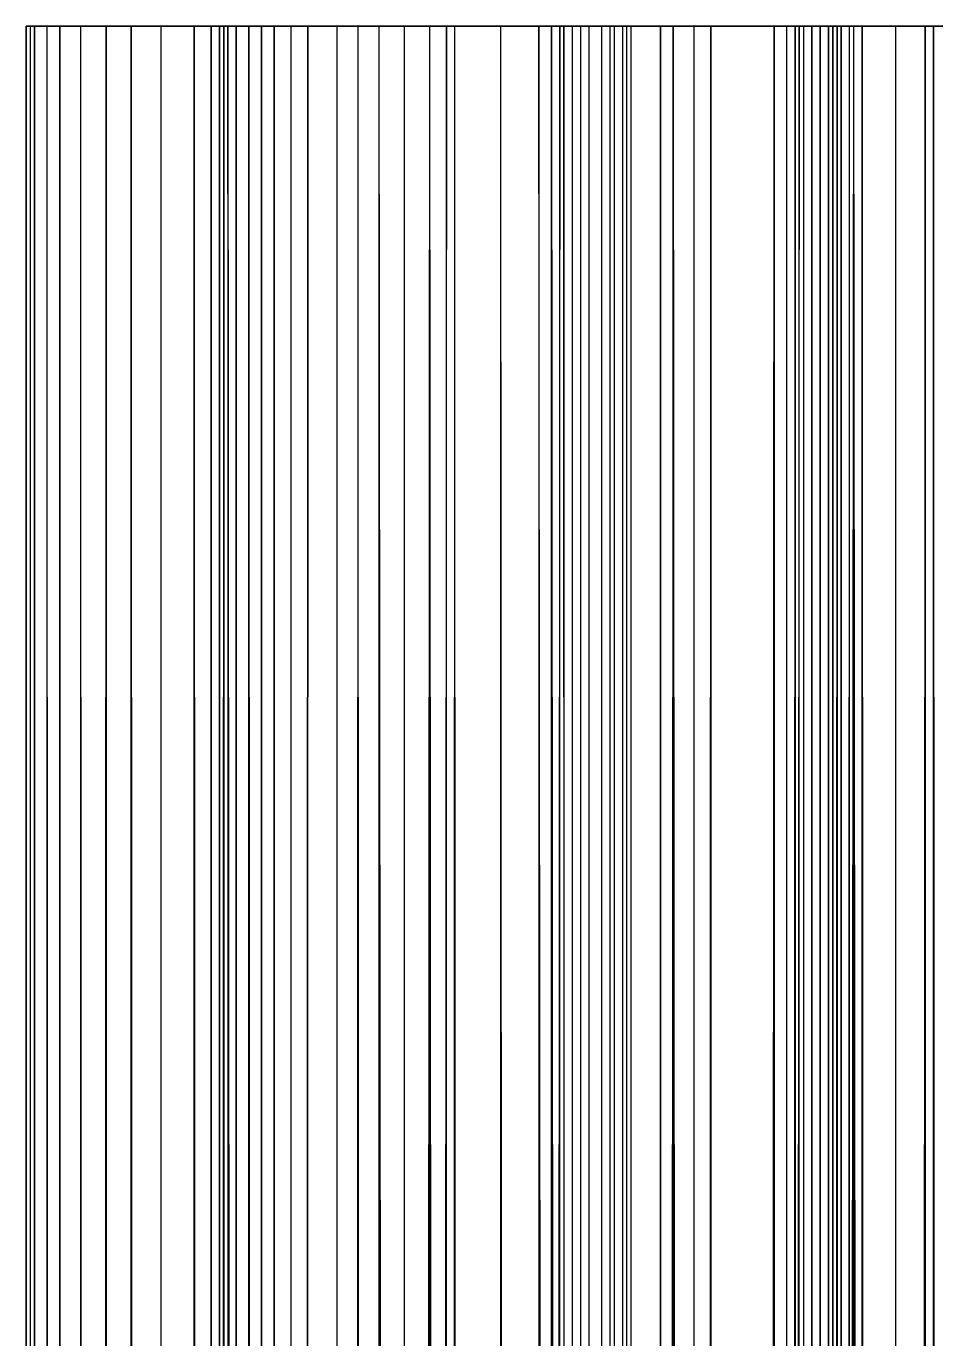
# Model space of a CAD drawing. Extents: x -6415 to 10, y 0 to 16767.
# Drawn here: x -6415.315 to -6415.0985, y 16766.3175 to 16766.63 of the extents above; entities that cross this region are included whole.
import ezdxf

# ---------------------------------------------------------------- set-up
doc = ezdxf.new("R2010")
doc.units = 0
doc.header["$MEASUREMENT"] = 0
doc.layers.add('LAYER6', color=19, linetype='Continuous')

msp = doc.modelspace()

# ---------------------------------------------------------------- linework, layer by layer
at = {"layer": 'LAYER6'}
for p, q in [((-6415.269, 16766.63, 0.08454), (-6415.315, 16766.63, 0.09214)), ((-6415.315, 16766.63, 0.09214), (-6415.314, 16766.63, 0.08412)), ((-6415.271, 16766.63, 0.08832), (-6415.315, 16766.63, 0.09214)), ((-6415.271, 16766.63, 0.09222), (-6415.315, 16766.63, 0.09214)), ((-6415.271, 16766.63, 0.09617), (-6415.315, 16766.63, 0.09214)), ((-6415.271, 16766.63, 0.09617), (-6415.315, 16766.63, 0.9103)), ((-6415.315, 16766.63, 0.9103), (-6415.315, 16766.63, 0.09214)), ((-6415.271, 16766.63, 0.90627), (-6415.315, 16766.63, 0.9103)), ((-6415.271, 16766.63, 0.91023), (-6415.315, 16766.63, 0.9103)), ((-6415.271, 16766.63, 0.91412), (-6415.315, 16766.63, 0.9103)), ((-6415.314, 16766.63, 0.91833), (-6415.315, 16766.63, 0.9103)), ((-6415.315, 16726.63, 0.09214), (-6415.314, 16766.63, 0.08412)), ((-6415.315, 16766.63, 0.09214), (-6415.315, 16726.63, 0.09214)), ((-6415.315, 16726.63, 0.9103), (-6415.315, 16766.63, 0.09214)), ((-6415.315, 16766.63, 0.9103), (-6415.315, 16726.63, 0.9103)), ((-6415.314, 16726.63, 0.91833), (-6415.315, 16766.63, 0.9103)), ((-6415.265, 16766.63, 0.07757), (-6415.314, 16766.63, 0.08412)), ((-6415.314, 16766.63, 0.08412), (-6415.313, 16766.63, 0.07621)), ((-6415.268, 16766.63, 0.08094), (-6415.314, 16766.63, 0.08412)), ((-6415.269, 16766.63, 0.08454), (-6415.314, 16766.63, 0.08412)), ((-6415.271, 16766.63, 0.91412), (-6415.314, 16766.63, 0.91833)), ((-6415.269, 16766.63, 0.9179), (-6415.314, 16766.63, 0.91833)), ((-6415.268, 16766.63, 0.9215), (-6415.314, 16766.63, 0.91833)), ((-6415.313, 16766.63, 0.92623), (-6415.314, 16766.63, 0.91833)), ((-6415.314, 16726.63, 0.08412), (-6415.314, 16766.63, 0.08412)), ((-6415.314, 16726.63, 0.08412), (-6415.313, 16766.63, 0.07621)), ((-6415.313, 16726.63, 0.92623), (-6415.314, 16766.63, 0.91833)), ((-6415.314, 16726.63, 0.91833), (-6415.314, 16766.63, 0.91833)), ((-6415.256, 16766.63, 0.06933), (-6415.313, 16766.63, 0.07621)), ((-6415.313, 16766.63, 0.07621), (-6415.31, 16766.63, 0.06854)), ((-6415.259, 16766.63, 0.07172), (-6415.313, 16766.63, 0.07621)), ((-6415.262, 16766.63, 0.07448), (-6415.313, 16766.63, 0.07621)), ((-6415.265, 16766.63, 0.07757), (-6415.313, 16766.63, 0.07621)), ((-6415.268, 16766.63, 0.9215), (-6415.313, 16766.63, 0.92623)), ((-6415.265, 16766.63, 0.92487), (-6415.313, 16766.63, 0.92623)), ((-6415.262, 16766.63, 0.92796), (-6415.313, 16766.63, 0.92623)), ((-6415.307, 16766.63, 0.94122), (-6415.313, 16766.63, 0.92623)), ((-6415.313, 16726.63, 0.07621), (-6415.31, 16766.63, 0.06854)), ((-6415.313, 16766.63, 0.07621), (-6415.313, 16726.63, 0.07621)), ((-6415.313, 16766.63, 0.92623), (-6415.313, 16726.63, 0.92623)), ((-6415.31, 16726.63, 0.93391), (-6415.313, 16766.63, 0.92623)), ((-6415.313, 16766.63, 0.92623), (-6415.31, 16766.63, 0.93391)), ((-6415.248, 16766.63, 0.06579), (-6415.31, 16766.63, 0.06854)), ((-6415.31, 16766.63, 0.06854), (-6415.307, 16766.63, 0.06122)), ((-6415.252, 16766.63, 0.06734), (-6415.31, 16766.63, 0.06854)), ((-6415.256, 16766.63, 0.06933), (-6415.31, 16766.63, 0.06854)), ((-6415.31, 16726.63, 0.06854), (-6415.31, 16766.63, 0.06854)), ((-6415.31, 16726.63, 0.06854), (-6415.307, 16766.63, 0.06122)), ((-6415.307, 16726.63, 0.94122), (-6415.31, 16766.63, 0.93391)), ((-6415.31, 16766.63, 0.93391), (-6415.307, 16766.63, 0.94122)), ((-6415.31, 16726.63, 0.93391), (-6415.31, 16766.63, 0.93391)), ((-6415.219, 16766.63, 0.05743), (-6415.307, 16766.63, 0.06122)), ((-6415.307, 16766.63, 0.06122), (-6415.302, 16766.63, 0.05436)), ((-6415.248, 16766.63, 0.06579), (-6415.307, 16766.63, 0.06122)), ((-6415.262, 16766.63, 0.92796), (-6415.307, 16766.63, 0.94122)), ((-6415.259, 16766.63, 0.93072), (-6415.307, 16766.63, 0.94122)), ((-6415.256, 16766.63, 0.93311), (-6415.307, 16766.63, 0.94122)), ((-6415.252, 16766.63, 0.9351), (-6415.307, 16766.63, 0.94122)), ((-6415.248, 16766.63, 0.93665), (-6415.307, 16766.63, 0.94122)), ((-6415.236, 16766.63, 0.9402), (-6415.307, 16766.63, 0.94122)), ((-6415.225, 16766.63, 0.9435), (-6415.307, 16766.63, 0.94122)), ((-6415.302, 16766.63, 0.94808), (-6415.307, 16766.63, 0.94122)), ((-6415.307, 16726.63, 0.06122), (-6415.302, 16766.63, 0.05436)), ((-6415.307, 16766.63, 0.06122), (-6415.307, 16726.63, 0.06122)), ((-6415.307, 16766.63, 0.94122), (-6415.307, 16726.63, 0.94122)), ((-6415.302, 16726.63, 0.94808), (-6415.307, 16766.63, 0.94122)), ((-6415.19, 16766.63, 0.05065), (-6415.302, 16766.63, 0.05436)), ((-6415.302, 16766.63, 0.05436), (-6415.296, 16766.63, 0.04807)), ((-6415.219, 16766.63, 0.05743), (-6415.302, 16766.63, 0.05436)), ((-6415.225, 16766.63, 0.9435), (-6415.302, 16766.63, 0.94808)), ((-6415.213, 16766.63, 0.94655), (-6415.302, 16766.63, 0.94808)), ((-6415.202, 16766.63, 0.94935), (-6415.302, 16766.63, 0.94808)), ((-6415.296, 16766.63, 0.95438), (-6415.302, 16766.63, 0.94808)), ((-6415.302, 16726.63, 0.05436), (-6415.302, 16766.63, 0.05436)), ((-6415.302, 16726.63, 0.05436), (-6415.296, 16766.63, 0.04807)), ((-6415.296, 16726.63, 0.95438), (-6415.302, 16766.63, 0.94808)), ((-6415.302, 16726.63, 0.94808), (-6415.302, 16766.63, 0.94808)), ((-6415.128, 16766.63, 0.95701), (-6415.296, 16766.63, 0.95438)), ((-6415.296, 16766.63, 0.95438), (-6415.187, 16766.63, 0.95223)), ((-6415.29, 16766.63, 0.96001), (-6415.296, 16766.63, 0.95438)), ((-6415.101, 16766.63, 0.04006), (-6415.296, 16766.63, 0.04807)), ((-6415.296, 16766.63, 0.04807), (-6415.283, 16766.63, 0.03753)), ((-6415.131, 16766.63, 0.04195), (-6415.296, 16766.63, 0.04807)), ((-6415.161, 16766.63, 0.04548), (-6415.296, 16766.63, 0.04807)), ((-6415.19, 16766.63, 0.05065), (-6415.296, 16766.63, 0.04807)), ((-6415.202, 16766.63, 0.94935), (-6415.296, 16766.63, 0.95438)), ((-6415.19, 16766.63, 0.95189), (-6415.296, 16766.63, 0.95438)), ((-6415.296, 16726.63, 0.04807), (-6415.29, 16766.63, 0.04243)), ((-6415.29, 16766.63, 0.04243), (-6415.296, 16766.63, 0.04807)), ((-6415.296, 16766.63, 0.04807), (-6415.296, 16726.63, 0.04807)), ((-6415.296, 16766.63, 0.95438), (-6415.296, 16726.63, 0.95438)), ((-6415.29, 16766.63, 0.96001), (-6415.296, 16726.63, 0.95438)), ((-6415.128, 16766.63, 0.95701), (-6415.29, 16766.63, 0.96001)), ((-6415.128, 16766.63, 0.96632), (-6415.29, 16766.63, 0.96001)), ((-6415.275, 16766.63, 0.96899), (-6415.29, 16766.63, 0.96001)), ((-6415.29, 16726.63, 0.04243), (-6415.29, 16766.63, 0.04243)), ((-6415.283, 16726.63, 0.03753), (-6415.29, 16766.63, 0.04243)), ((-6415.283, 16766.63, 0.03753), (-6415.29, 16766.63, 0.04243)), ((-6415.29, 16766.63, 0.96001), (-6415.283, 16726.63, 0.96491)), ((-6415.29, 16726.63, 0.96001), (-6415.29, 16766.63, 0.96001)), ((-6415.29, 16766.63, 0.96001), (-6415.283, 16766.63, 0.96491)), ((-6415.101, 16766.63, 0.04006), (-6415.283, 16766.63, 0.03753)), ((-6415.283, 16766.63, 0.03753), (-6415.275, 16766.63, 0.03345)), ((-6415.283, 16726.63, 0.03753), (-6415.275, 16766.63, 0.03345)), ((-6415.283, 16766.63, 0.03753), (-6415.283, 16726.63, 0.03753)), ((-6415.283, 16766.63, 0.96491), (-6415.283, 16726.63, 0.96491)), ((-6415.283, 16766.63, 0.96491), (-6415.275, 16726.63, 0.96899)), ((-6415.283, 16766.63, 0.96491), (-6415.275, 16766.63, 0.96899)), ((-6415.128, 16766.63, 0.96632), (-6415.275, 16766.63, 0.96899)), ((-6415.126, 16766.63, 0.97544), (-6415.275, 16766.63, 0.96899)), ((-6415.267, 16766.63, 0.9722), (-6415.275, 16766.63, 0.96899)), ((-6415.101, 16766.63, 0.04006), (-6415.275, 16766.63, 0.03345)), ((-6415.275, 16766.63, 0.03345), (-6415.267, 16766.63, 0.03024)), ((-6415.275, 16726.63, 0.03345), (-6415.275, 16766.63, 0.03345)), ((-6415.267, 16726.63, 0.03024), (-6415.275, 16766.63, 0.03345)), ((-6415.275, 16766.63, 0.96899), (-6415.267, 16726.63, 0.9722)), ((-6415.275, 16726.63, 0.96899), (-6415.275, 16766.63, 0.96899)), ((-6415.269, 16766.63, 0.08454), (-6415.271, 16766.63, 0.08832)), ((-6415.271, 16766.63, 0.08832), (-6415.271, 16766.63, 0.09222)), ((-6415.271, 16766.63, 0.09222), (-6415.271, 16766.63, 0.09617)), ((-6415.271, 16766.63, 0.09617), (-6415.271, 16766.63, 0.90627)), ((-6415.271, 16766.63, 0.90627), (-6415.271, 16766.63, 0.91023)), ((-6415.271, 16766.63, 0.91023), (-6415.271, 16766.63, 0.91412)), ((-6415.271, 16766.63, 0.91412), (-6415.269, 16766.63, 0.9179)), ((-6415.271, 16726.63, 0.09222), (-6415.271, 16766.63, 0.09617)), ((-6415.271, 16766.63, 0.09222), (-6415.271, 16726.63, 0.09222)), ((-6415.271, 16726.63, 0.09617), (-6415.271, 16766.63, 0.09617)), ((-6415.271, 16726.63, 0.08832), (-6415.271, 16766.63, 0.09222)), ((-6415.271, 16766.63, 0.08832), (-6415.271, 16726.63, 0.08832)), ((-6415.269, 16726.63, 0.08454), (-6415.271, 16766.63, 0.08832)), ((-6415.271, 16726.63, 0.09617), (-6415.271, 16766.63, 0.90627)), ((-6415.271, 16726.63, 0.90627), (-6415.271, 16766.63, 0.90627)), ((-6415.271, 16726.63, 0.91412), (-6415.269, 16766.63, 0.9179)), ((-6415.271, 16766.63, 0.91412), (-6415.271, 16726.63, 0.91412)), ((-6415.271, 16726.63, 0.91023), (-6415.271, 16766.63, 0.91412)), ((-6415.271, 16766.63, 0.91023), (-6415.271, 16726.63, 0.91023)), ((-6415.271, 16726.63, 0.90627), (-6415.271, 16766.63, 0.91023)), ((-6415.268, 16766.63, 0.08094), (-6415.269, 16766.63, 0.08454)), ((-6415.269, 16766.63, 0.9179), (-6415.268, 16766.63, 0.9215)), ((-6415.269, 16766.63, 0.08454), (-6415.269, 16726.63, 0.08454)), ((-6415.268, 16726.63, 0.08094), (-6415.269, 16766.63, 0.08454)), ((-6415.269, 16726.63, 0.9179), (-6415.268, 16766.63, 0.9215)), ((-6415.269, 16766.63, 0.9179), (-6415.269, 16726.63, 0.9179)), ((-6415.265, 16766.63, 0.07757), (-6415.268, 16766.63, 0.08094)), ((-6415.268, 16766.63, 0.9215), (-6415.265, 16766.63, 0.92487)), ((-6415.268, 16766.63, 0.08094), (-6415.268, 16726.63, 0.08094)), ((-6415.265, 16726.63, 0.07757), (-6415.268, 16766.63, 0.08094)), ((-6415.268, 16726.63, 0.9215), (-6415.265, 16766.63, 0.92487)), ((-6415.268, 16766.63, 0.9215), (-6415.268, 16726.63, 0.9215)), ((-6415.126, 16766.63, 0.97544), (-6415.267, 16766.63, 0.9722)), ((-6415.241, 16766.63, 0.98016), (-6415.267, 16766.63, 0.9722)), ((-6415.101, 16766.63, 0.04006), (-6415.267, 16766.63, 0.03024)), ((-6415.267, 16766.63, 0.03024), (-6415.231, 16766.63, 0.01946)), ((-6415.231, 16726.63, 0.01946), (-6415.267, 16766.63, 0.03024)), ((-6415.267, 16766.63, 0.03024), (-6415.267, 16726.63, 0.03024)), ((-6415.267, 16766.63, 0.9722), (-6415.267, 16726.63, 0.9722)), ((-6415.267, 16766.63, 0.9722), (-6415.241, 16726.63, 0.98016)), ((-6415.262, 16766.63, 0.07448), (-6415.265, 16766.63, 0.07757)), ((-6415.265, 16766.63, 0.92487), (-6415.262, 16766.63, 0.92796)), ((-6415.265, 16766.63, 0.07757), (-6415.265, 16726.63, 0.07757)), ((-6415.262, 16726.63, 0.07448), (-6415.265, 16766.63, 0.07757)), ((-6415.265, 16726.63, 0.92487), (-6415.262, 16766.63, 0.92796)), ((-6415.265, 16766.63, 0.92487), (-6415.265, 16726.63, 0.92487)), ((-6415.259, 16766.63, 0.07172), (-6415.262, 16766.63, 0.07448)), ((-6415.262, 16766.63, 0.92796), (-6415.259, 16766.63, 0.93072)), ((-6415.262, 16766.63, 0.07448), (-6415.262, 16726.63, 0.07448)), ((-6415.262, 16766.63, 0.07448), (-6415.259, 16726.63, 0.07172)), ((-6415.262, 16726.63, 0.92796), (-6415.259, 16766.63, 0.93072)), ((-6415.262, 16766.63, 0.92796), (-6415.262, 16726.63, 0.92796)), ((-6415.256, 16766.63, 0.06933), (-6415.259, 16766.63, 0.07172)), ((-6415.259, 16766.63, 0.93072), (-6415.256, 16766.63, 0.93311)), ((-6415.259, 16766.63, 0.07172), (-6415.259, 16726.63, 0.07172)), ((-6415.259, 16766.63, 0.07172), (-6415.256, 16726.63, 0.06933)), ((-6415.256, 16726.63, 0.93311), (-6415.259, 16766.63, 0.93072)), ((-6415.259, 16766.63, 0.93072), (-6415.259, 16726.63, 0.93072)), ((-6415.252, 16766.63, 0.06734), (-6415.256, 16766.63, 0.06933)), ((-6415.256, 16766.63, 0.93311), (-6415.252, 16766.63, 0.9351)), ((-6415.256, 16766.63, 0.06933), (-6415.256, 16726.63, 0.06933)), ((-6415.256, 16766.63, 0.06933), (-6415.252, 16726.63, 0.06734)), ((-6415.252, 16726.63, 0.9351), (-6415.256, 16766.63, 0.93311)), ((-6415.256, 16766.63, 0.93311), (-6415.256, 16726.63, 0.93311)), ((-6415.248, 16766.63, 0.06579), (-6415.252, 16766.63, 0.06734)), ((-6415.252, 16766.63, 0.9351), (-6415.248, 16766.63, 0.93665)), ((-6415.252, 16766.63, 0.06734), (-6415.252, 16726.63, 0.06734)), ((-6415.248, 16766.63, 0.06579), (-6415.252, 16726.63, 0.06734)), ((-6415.252, 16726.63, 0.9351), (-6415.248, 16766.63, 0.93665)), ((-6415.252, 16766.63, 0.9351), (-6415.252, 16726.63, 0.9351)), ((-6415.219, 16766.63, 0.05743), (-6415.248, 16766.63, 0.06579)), ((-6415.248, 16766.63, 0.93665), (-6415.236, 16766.63, 0.9402)), ((-6415.219, 16766.63, 0.05743), (-6415.248, 16726.63, 0.06579)), ((-6415.248, 16726.63, 0.06579), (-6415.248, 16766.63, 0.06579)), ((-6415.248, 16726.63, 0.93665), (-6415.248, 16766.63, 0.93665)), ((-6415.248, 16726.63, 0.93665), (-6415.236, 16766.63, 0.9402)), ((-6415.126, 16766.63, 0.97544), (-6415.241, 16766.63, 0.98016)), ((-6415.122, 16766.63, 0.98398), (-6415.241, 16766.63, 0.98016)), ((-6415.215, 16766.63, 0.98693), (-6415.241, 16766.63, 0.98016)), ((-6415.215, 16766.63, 0.98693), (-6415.241, 16726.63, 0.98016)), ((-6415.241, 16726.63, 0.98016), (-6415.241, 16766.63, 0.98016)), ((-6415.236, 16766.63, 0.9402), (-6415.225, 16766.63, 0.9435)), ((-6415.236, 16726.63, 0.9402), (-6415.236, 16766.63, 0.9402)), ((-6415.225, 16726.63, 0.9435), (-6415.236, 16766.63, 0.9402)), ((-6415.101, 16766.63, 0.04006), (-6415.231, 16766.63, 0.01946)), ((-6415.231, 16766.63, 0.01946), (-6415.193, 16766.63, 0.011)), ((-6415.231, 16726.63, 0.01946), (-6415.231, 16766.63, 0.01946)), ((-6415.193, 16726.63, 0.011), (-6415.231, 16766.63, 0.01946)), ((-6415.225, 16766.63, 0.9435), (-6415.213, 16766.63, 0.94655)), ((-6415.225, 16726.63, 0.9435), (-6415.225, 16766.63, 0.9435)), ((-6415.225, 16726.63, 0.9435), (-6415.213, 16766.63, 0.94655)), ((-6415.19, 16766.63, 0.05065), (-6415.219, 16766.63, 0.05743)), ((-6415.219, 16766.63, 0.05743), (-6415.219, 16726.63, 0.05743)), ((-6415.219, 16766.63, 0.05743), (-6415.19, 16726.63, 0.05065)), ((-6415.122, 16766.63, 0.98398), (-6415.215, 16766.63, 0.98693)), ((-6415.123, 16766.63, 0.99513), (-6415.215, 16766.63, 0.98693)), ((-6415.188, 16766.63, 0.99249), (-6415.215, 16766.63, 0.98693)), ((-6415.188, 16766.63, 0.99249), (-6415.215, 16726.63, 0.98693)), ((-6415.215, 16726.63, 0.98693), (-6415.215, 16766.63, 0.98693)), ((-6415.213, 16766.63, 0.94655), (-6415.202, 16766.63, 0.94935)), ((-6415.213, 16726.63, 0.94655), (-6415.213, 16766.63, 0.94655)), ((-6415.202, 16726.63, 0.94935), (-6415.213, 16766.63, 0.94655)), ((-6415.202, 16766.63, 0.94935), (-6415.19, 16766.63, 0.95189)), ((-6415.202, 16726.63, 0.94935), (-6415.202, 16766.63, 0.94935)), ((-6415.19, 16726.63, 0.95189), (-6415.202, 16766.63, 0.94935)), ((-6415.101, 16766.63, 0.04006), (-6415.193, 16766.63, 0.011)), ((-6415.193, 16766.63, 0.011), (-6415.156, 16766.63, 0.00493)), ((-6415.156, 16726.63, 0.00493), (-6415.193, 16766.63, 0.011)), ((-6415.193, 16766.63, 0.011), (-6415.193, 16726.63, 0.011)), ((-6415.161, 16766.63, 0.04548), (-6415.19, 16766.63, 0.05065)), ((-6415.19, 16766.63, 0.95189), (-6415.187, 16766.63, 0.95223)), ((-6415.19, 16766.63, 0.05065), (-6415.161, 16726.63, 0.04548)), ((-6415.19, 16726.63, 0.05065), (-6415.19, 16766.63, 0.05065)), ((-6415.19, 16726.63, 0.95189), (-6415.19, 16766.63, 0.95189)), ((-6415.187, 16766.63, 0.95223), (-6415.19, 16726.63, 0.95189)), ((-6415.123, 16766.63, 0.99513), (-6415.188, 16766.63, 0.99249)), ((-6415.161, 16766.63, 0.99684), (-6415.188, 16766.63, 0.99249)), ((-6415.161, 16766.63, 0.99684), (-6415.188, 16726.63, 0.99249)), ((-6415.188, 16726.63, 0.99249), (-6415.188, 16766.63, 0.99249)), ((-6415.128, 16766.63, 0.95701), (-6415.187, 16766.63, 0.95223)), ((-6415.187, 16766.63, 0.95223), (-6415.185, 16766.63, 0.95219)), ((-6415.185, 16726.63, 0.95219), (-6415.187, 16766.63, 0.95223)), ((-6415.187, 16766.63, 0.95223), (-6415.187, 16726.63, 0.95223)), ((-6415.128, 16766.63, 0.95701), (-6415.185, 16766.63, 0.95219)), ((-6415.185, 16766.63, 0.95219), (-6415.183, 16766.63, 0.95186)), ((-6415.185, 16726.63, 0.95219), (-6415.185, 16766.63, 0.95219)), ((-6415.183, 16726.63, 0.95186), (-6415.185, 16766.63, 0.95219)), ((-6415.128, 16766.63, 0.95701), (-6415.183, 16766.63, 0.95186)), ((-6415.183, 16766.63, 0.95186), (-6415.181, 16766.63, 0.95121)), ((-6415.183, 16726.63, 0.95186), (-6415.183, 16766.63, 0.95186)), ((-6415.183, 16726.63, 0.95186), (-6415.181, 16766.63, 0.95121)), ((-6415.128, 16766.63, 0.95701), (-6415.181, 16766.63, 0.95121)), ((-6415.181, 16766.63, 0.95121), (-6415.178, 16766.63, 0.95027)), ((-6415.181, 16726.63, 0.95121), (-6415.181, 16766.63, 0.95121)), ((-6415.178, 16726.63, 0.95027), (-6415.181, 16766.63, 0.95121)), ((-6415.128, 16766.63, 0.95701), (-6415.178, 16766.63, 0.95027)), ((-6415.178, 16766.63, 0.95027), (-6415.176, 16766.63, 0.94905)), ((-6415.178, 16726.63, 0.95027), (-6415.178, 16766.63, 0.95027)), ((-6415.176, 16726.63, 0.94905), (-6415.178, 16766.63, 0.95027)), ((-6415.126, 16766.63, 0.94791), (-6415.176, 16766.63, 0.94905)), ((-6415.176, 16766.63, 0.94905), (-6415.175, 16766.63, 0.94758)), ((-6415.128, 16766.63, 0.95701), (-6415.176, 16766.63, 0.94905)), ((-6415.176, 16726.63, 0.94905), (-6415.176, 16766.63, 0.94905)), ((-6415.176, 16726.63, 0.94905), (-6415.175, 16766.63, 0.94758)), ((-6415.126, 16766.63, 0.94791), (-6415.175, 16766.63, 0.94758)), ((-6415.175, 16766.63, 0.94758), (-6415.173, 16766.63, 0.94589)), ((-6415.175, 16726.63, 0.94758), (-6415.175, 16766.63, 0.94758)), ((-6415.175, 16726.63, 0.94758), (-6415.173, 16766.63, 0.94589)), ((-6415.126, 16766.63, 0.94791), (-6415.173, 16766.63, 0.94589)), ((-6415.173, 16766.63, 0.94589), (-6415.172, 16766.63, 0.94402)), ((-6415.173, 16726.63, 0.94589), (-6415.173, 16766.63, 0.94589)), ((-6415.173, 16726.63, 0.94589), (-6415.172, 16766.63, 0.94402)), ((-6415.126, 16766.63, 0.94791), (-6415.172, 16766.63, 0.94402)), ((-6415.172, 16766.63, 0.94402), (-6415.171, 16766.63, 0.94202)), ((-6415.172, 16726.63, 0.94402), (-6415.172, 16766.63, 0.94402)), ((-6415.172, 16726.63, 0.94402), (-6415.171, 16766.63, 0.94202)), ((-6415.108, 16766.63, 0.92571), (-6415.171, 16766.63, 0.94202)), ((-6415.171, 16766.63, 0.94202), (-6415.164, 16766.63, 0.92373)), ((-6415.116, 16766.63, 0.93192), (-6415.171, 16766.63, 0.94202)), ((-6415.122, 16766.63, 0.93943), (-6415.171, 16766.63, 0.94202)), ((-6415.126, 16766.63, 0.94791), (-6415.171, 16766.63, 0.94202)), ((-6415.171, 16726.63, 0.94202), (-6415.171, 16766.63, 0.94202)), ((-6415.171, 16726.63, 0.94202), (-6415.164, 16766.63, 0.92373)), ((-6415.079, 16766.63, 0.91725), (-6415.164, 16766.63, 0.92373)), ((-6415.164, 16766.63, 0.92373), (-6415.152, 16766.63, 0.9074)), ((-6415.089, 16766.63, 0.91821), (-6415.164, 16766.63, 0.92373)), ((-6415.099, 16766.63, 0.92108), (-6415.164, 16766.63, 0.92373)), ((-6415.108, 16766.63, 0.92571), (-6415.164, 16766.63, 0.92373)), ((-6415.164, 16726.63, 0.92373), (-6415.152, 16766.63, 0.9074)), ((-6415.164, 16766.63, 0.92373), (-6415.164, 16726.63, 0.92373)), ((-6415.123, 16766.63, 0.99513), (-6415.161, 16766.63, 0.99684)), ((-6415.124, 16766.63, 0.99694), (-6415.161, 16766.63, 0.99684)), ((-6415.134, 16766.63, 0.99995), (-6415.161, 16766.63, 0.99684)), ((-6415.131, 16766.63, 0.04195), (-6415.161, 16766.63, 0.04548)), ((-6415.161, 16766.63, 0.99684), (-6415.134, 16726.63, 0.99995)), ((-6415.161, 16726.63, 0.99684), (-6415.161, 16766.63, 0.99684)), ((-6415.161, 16766.63, 0.04548), (-6415.161, 16726.63, 0.04548)), ((-6415.131, 16766.63, 0.04195), (-6415.161, 16726.63, 0.04548)), ((-6415.101, 16766.63, 0.04006), (-6415.156, 16766.63, 0.00493)), ((-6415.156, 16766.63, 0.00493), (-6415.118, 16766.63, 0.00125)), ((-6415.156, 16726.63, 0.00493), (-6415.156, 16766.63, 0.00493)), ((-6415.156, 16726.63, 0.00493), (-6415.118, 16766.63, 0.00125)), ((-6415.036, 16766.63, 0.89421), (-6415.152, 16766.63, 0.9074)), ((-6415.152, 16766.63, 0.9074), (-6415.137, 16766.63, 0.89387)), ((-6415.034, 16766.63, 0.89661), (-6415.152, 16766.63, 0.9074)), ((-6415.032, 16766.63, 0.89875), (-6415.152, 16766.63, 0.9074)), ((-6415.029, 16766.63, 0.90057), (-6415.152, 16766.63, 0.9074)), ((-6415.027, 16766.63, 0.90204), (-6415.152, 16766.63, 0.9074)), ((-6415.024, 16766.63, 0.90311), (-6415.152, 16766.63, 0.9074)), ((-6415.021, 16766.63, 0.90377), (-6415.152, 16766.63, 0.9074)), ((-6415.018, 16766.63, 0.90399), (-6415.152, 16766.63, 0.9074)), ((-6414.955, 16766.63, 0.90444), (-6415.152, 16766.63, 0.9074)), ((-6414.954, 16766.63, 0.90864), (-6415.152, 16766.63, 0.9074)), ((-6415.079, 16766.63, 0.91725), (-6415.152, 16766.63, 0.9074)), ((-6415.152, 16726.63, 0.9074), (-6415.137, 16766.63, 0.89387)), ((-6415.152, 16766.63, 0.9074), (-6415.152, 16726.63, 0.9074)), ((-6415.038, 16766.63, 0.88609), (-6415.137, 16766.63, 0.89387)), ((-6415.137, 16766.63, 0.89387), (-6415.119, 16766.63, 0.88384)), ((-6415.038, 16766.63, 0.88889), (-6415.137, 16766.63, 0.89387)), ((-6415.037, 16766.63, 0.89162), (-6415.137, 16766.63, 0.89387)), ((-6415.036, 16766.63, 0.89421), (-6415.137, 16766.63, 0.89387)), ((-6415.137, 16726.63, 0.89387), (-6415.119, 16766.63, 0.88384)), ((-6415.137, 16766.63, 0.89387), (-6415.137, 16726.63, 0.89387)), ((-6415.124, 16766.63, 0.99694), (-6415.134, 16766.63, 0.99995)), ((-6415.126, 16766.63, 0.99839), (-6415.134, 16766.63, 0.99995)), ((-6415.128, 16766.63, 0.9994), (-6415.134, 16766.63, 0.99995)), ((-6415.13, 16766.63, 0.99985), (-6415.134, 16766.63, 0.99995)), ((-6415.132, 16766.63, 1), (-6415.134, 16766.63, 0.99995)), ((-6415.134, 16766.63, 0.99995), (-6415.134, 16726.63, 0.99995)), ((-6415.134, 16726.63, 0.99995), (-6415.132, 16766.63, 1)), ((-6415.13, 16766.63, 0.99985), (-6415.132, 16766.63, 1)), ((-6415.132, 16726.63, 1), (-6415.132, 16766.63, 1)), ((-6415.132, 16766.63, 1), (-6415.13, 16726.63, 0.99985)), ((-6415.101, 16766.63, 0.04006), (-6415.131, 16766.63, 0.04195)), ((-6415.101, 16766.63, 0.04006), (-6415.131, 16726.63, 0.04195)), ((-6415.131, 16726.63, 0.04195), (-6415.131, 16766.63, 0.04195)), ((-6415.128, 16766.63, 0.9994), (-6415.13, 16766.63, 0.99985)), ((-6415.13, 16766.63, 0.99985), (-6415.13, 16726.63, 0.99985)), ((-6415.13, 16766.63, 0.99985), (-6415.128, 16726.63, 0.9994)), ((-6415.126, 16766.63, 0.94791), (-6415.128, 16766.63, 0.95701)), ((-6415.128, 16766.63, 0.95701), (-6415.128, 16766.63, 0.96632)), ((-6415.128, 16766.63, 0.96632), (-6415.126, 16766.63, 0.97544)), ((-6415.126, 16766.63, 0.99839), (-6415.128, 16766.63, 0.9994)), ((-6415.128, 16766.63, 0.9994), (-6415.128, 16726.63, 0.9994)), ((-6415.128, 16766.63, 0.9994), (-6415.126, 16726.63, 0.99839)), ((-6415.126, 16726.63, 0.94791), (-6415.128, 16766.63, 0.95701)), ((-6415.128, 16726.63, 0.95701), (-6415.128, 16766.63, 0.95701)), ((-6415.128, 16726.63, 0.95701), (-6415.128, 16766.63, 0.96632)), ((-6415.128, 16726.63, 0.96632), (-6415.128, 16766.63, 0.96632)), ((-6415.128, 16726.63, 0.96632), (-6415.126, 16766.63, 0.97544)), ((-6415.122, 16766.63, 0.93943), (-6415.126, 16766.63, 0.94791)), ((-6415.126, 16766.63, 0.97544), (-6415.122, 16766.63, 0.98398)), ((-6415.124, 16766.63, 0.99694), (-6415.126, 16766.63, 0.99839)), ((-6415.126, 16766.63, 0.99839), (-6415.126, 16726.63, 0.99839)), ((-6415.126, 16766.63, 0.99839), (-6415.124, 16726.63, 0.99694)), ((-6415.122, 16726.63, 0.93943), (-6415.126, 16766.63, 0.94791)), ((-6415.126, 16726.63, 0.94791), (-6415.126, 16766.63, 0.94791)), ((-6415.126, 16726.63, 0.97544), (-6415.126, 16766.63, 0.97544)), ((-6415.126, 16726.63, 0.97544), (-6415.122, 16766.63, 0.98398)), ((-6415.123, 16766.63, 0.99513), (-6415.124, 16766.63, 0.99694)), ((-6415.124, 16766.63, 0.99694), (-6415.124, 16726.63, 0.99694)), ((-6415.123, 16726.63, 0.99513), (-6415.124, 16766.63, 0.99694)), ((-6415.122, 16766.63, 0.98398), (-6415.123, 16766.63, 0.99513)), ((-6415.123, 16766.63, 0.99513), (-6415.123, 16726.63, 0.99513)), ((-6415.122, 16726.63, 0.99304), (-6415.123, 16766.63, 0.99513)), ((-6415.123, 16766.63, 0.99513), (-6415.122, 16766.63, 0.99304)), ((-6415.116, 16766.63, 0.93192), (-6415.122, 16766.63, 0.93943)), ((-6415.122, 16766.63, 0.99304), (-6415.122, 16726.63, 0.99304)), ((-6415.121, 16726.63, 0.99078), (-6415.122, 16766.63, 0.99304)), ((-6415.122, 16766.63, 0.99304), (-6415.121, 16766.63, 0.99078)), ((-6415.122, 16726.63, 0.98398), (-6415.121, 16766.63, 0.98614)), ((-6415.121, 16766.63, 0.98614), (-6415.122, 16766.63, 0.98398)), ((-6415.122, 16766.63, 0.98398), (-6415.122, 16726.63, 0.98398)), ((-6415.116, 16726.63, 0.93192), (-6415.122, 16766.63, 0.93943)), ((-6415.122, 16726.63, 0.93943), (-6415.122, 16766.63, 0.93943)), ((-6415.121, 16766.63, 0.99078), (-6415.121, 16726.63, 0.99078)), ((-6415.121, 16726.63, 0.98844), (-6415.121, 16766.63, 0.99078)), ((-6415.121, 16766.63, 0.99078), (-6415.121, 16766.63, 0.98844)), ((-6415.121, 16766.63, 0.98844), (-6415.121, 16726.63, 0.98844)), ((-6415.121, 16726.63, 0.98614), (-6415.121, 16766.63, 0.98844)), ((-6415.121, 16766.63, 0.98844), (-6415.121, 16766.63, 0.98614)), ((-6415.121, 16766.63, 0.98614), (-6415.121, 16726.63, 0.98614)), ((-6415.038, 16766.63, 0.88609), (-6415.119, 16766.63, 0.88384)), ((-6415.119, 16766.63, 0.88384), (-6415.098, 16766.63, 0.87781)), ((-6415.119, 16726.63, 0.88384), (-6415.119, 16766.63, 0.88384)), ((-6415.041, 16766.63, 0.00125), (-6415.118, 16766.63, 0.00125)), ((-6415.118, 16766.63, 0.00125), (-6415.079, 16766.63)), ((-6415.003, 16766.63, 0.00493), (-6415.118, 16766.63, 0.00125)), ((-6415.101, 16766.63, 0.04006), (-6415.118, 16766.63, 0.00125)), ((-6415.118, 16726.63, 0.00125), (-6415.118, 16766.63, 0.00125)), ((-6415.079, 16726.63), (-6415.118, 16766.63, 0.00125)), ((-6415.108, 16766.63, 0.92571), (-6415.116, 16766.63, 0.93192)), ((-6415.116, 16766.63, 0.93192), (-6415.108, 16726.63, 0.92571)), ((-6415.116, 16726.63, 0.93192), (-6415.116, 16766.63, 0.93192)), ((-6415.099, 16766.63, 0.92108), (-6415.108, 16766.63, 0.92571)), ((-6415.099, 16766.63, 0.92108), (-6415.108, 16726.63, 0.92571)), ((-6415.108, 16726.63, 0.92571), (-6415.108, 16766.63, 0.92571)), ((-6415.101, 16766.63, 0.04006), (-6415.099, 16726.63, 0.04019)), ((-6415.101, 16726.63, 0.04006), (-6415.101, 16766.63, 0.04006)), ((-6415.101, 16766.63, 0.04006), (-6415.099, 16766.63, 0.04019)), ((-6415.003, 16766.63, 0.00493), (-6415.101, 16766.63, 0.04006)), ((-6414.965, 16766.63, 0.011), (-6415.101, 16766.63, 0.04006)), ((-6414.928, 16766.63, 0.01946), (-6415.101, 16766.63, 0.04006)), ((-6414.892, 16766.63, 0.03024), (-6415.101, 16766.63, 0.04006)), ((-6414.883, 16766.63, 0.03346), (-6415.101, 16766.63, 0.04006)), ((-6414.869, 16766.63, 0.04246), (-6415.101, 16766.63, 0.04006)), ((-6415.099, 16766.63, 0.04019), (-6415.097, 16726.63, 0.04059)), ((-6415.099, 16726.63, 0.04019), (-6415.099, 16766.63, 0.04019)), ((-6415.099, 16766.63, 0.04019), (-6415.097, 16766.63, 0.04059)), ((-6414.869, 16766.63, 0.04246), (-6415.099, 16766.63, 0.04019)), ((-6415.089, 16766.63, 0.91821), (-6415.099, 16766.63, 0.92108)), ((-6415.099, 16726.63, 0.92108), (-6415.099, 16766.63, 0.92108))]:
    msp.add_line(p, q, dxfattribs=at)

doc.saveas('drawing.dxf')
